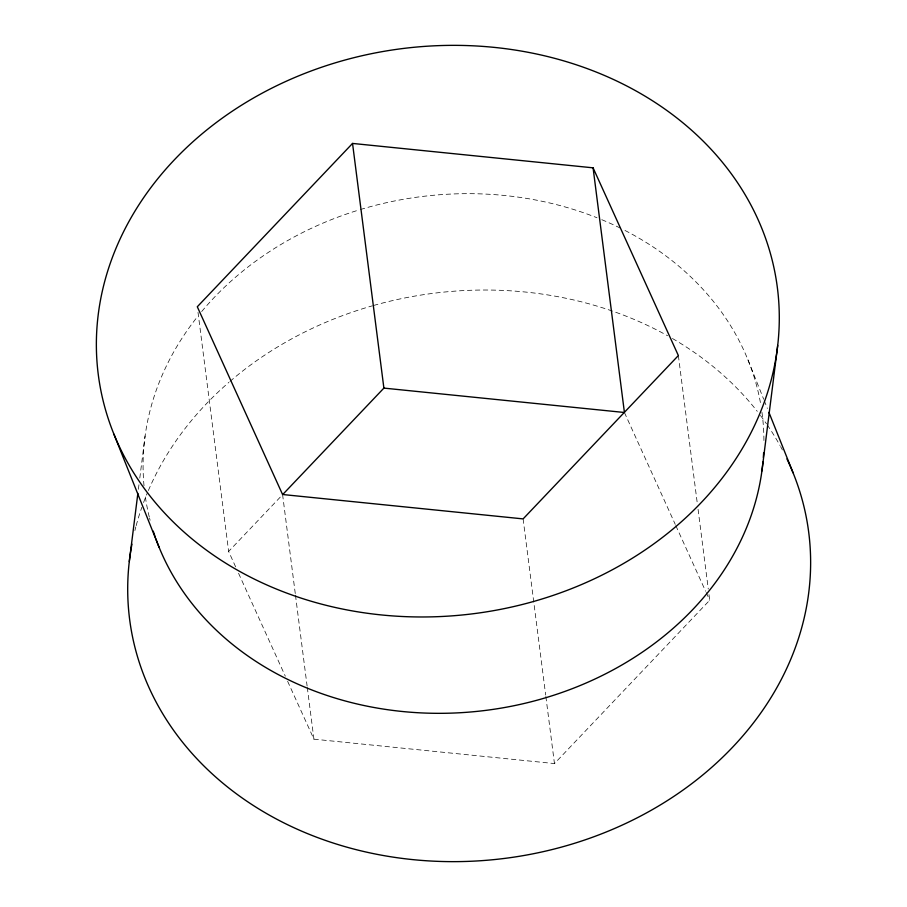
<?xml version="1.0" encoding="UTF-8"?>
<svg xmlns="http://www.w3.org/2000/svg" width="907" height="907" viewBox="0 0 907 907"><rect width="100%" height="100%" fill="white"/><g stroke="black" fill="none" stroke-linecap="round" stroke-linejoin="round"><path stroke-width="0.68" stroke-dasharray="4.54 3.4" d="M138.386 489.281L139.1 483.646M139.791 478.08L145.086 435.995M235.639 566.864L228.632 551.445L281.034 496.31M287.632 681.304L313.924 739.171L554.46 763.569L709.705 600.23L708.991 594.641M624.424 412.492L675.25 524.371M675.828 525.652L705.623 591.228M706.202 592.52L709.705 600.23M238.564 573.303L285.297 676.168M747.946 359.807L763.683 399.216M764.204 400.52L767.356 408.411M678.368 355.555L697.347 503.759M698.073 509.349L708.276 589.04M523.112 518.895L545.685 695.057M545.855 696.463L554.46 763.569M282.576 494.508L295.297 593.768M295.467 595.162L307.11 686.043M307.292 687.438L313.924 739.171M198.009 312.359L228.632 551.445M761.948 412.243A311.203 258.903 -7.3 0 1 763.909 443.806M150.109 520.255A311.203 258.903 -7.3 0 1 149.542 518.056M149.27 516.967A311.203 258.903 -7.3 0 1 145.052 494.757M144.02 485.778A311.203 258.903 -7.3 0 1 197.771 316.339M201.671 311.555A311.203 258.903 -7.3 0 1 359.036 209.948M360.328 209.551A311.203 258.903 -7.3 0 1 596.999 217.748M601.783 219.687A311.203 258.903 -7.3 0 1 620.445 228.167M624.991 230.457A311.203 258.903 -7.3 0 1 760.542 403.309M134.894 530.561A342.324 284.798 -7.3 0 1 135.835 526.876M136.163 525.652A342.324 284.798 -7.3 0 1 141.821 507.353M143.567 502.523A342.324 284.798 -7.3 0 1 147.353 492.92M148.363 490.54A342.324 284.798 -7.3 0 1 228.915 382.323M229.97 381.405A342.324 284.798 -7.3 0 1 372.38 305.818M373.525 305.489A342.324 284.798 -7.3 0 1 667.62 335.76M672.438 338.504A342.324 284.798 -7.3 0 1 757.266 411.336M760.429 415.44A342.324 284.798 -7.3 0 1 766.472 423.796M767.197 424.85A342.324 284.798 -7.3 0 1 779.975 445.473M780.587 446.584A342.324 284.798 -7.3 0 1 782.401 449.929"/><path stroke-width="1.36" d="M129.293 561.558L137.864 493.385M761.914 471.005L777.707 345.442M352.54 143.431L197.295 306.77L282.576 494.508L523.112 518.895L678.368 355.555L593.076 167.829L352.54 143.431L383.888 388.105L282.973 494.27M383.888 388.105L624.424 412.492L593.076 167.829M768.921 412.345L793.058 472.774M113.942 434.226L159.054 547.193M763.626 452.876A311.203 258.903 -7.3 0 1 763.331 457.411M762.957 461.946A311.203 258.903 -7.3 0 1 485.767 710.385A311.203 258.903 -7.3 0 1 155.811 538.679M155.426 537.613A311.203 258.903 -7.3 0 1 153.26 531.139M786.947 458.953A342.324 284.798 -7.3 0 1 506.151 858.215A342.324 284.798 -7.3 0 1 131.934 544.155M296.045 596.421A342.324 284.798 -7.3 0 0 777.741 290.716A342.324 284.798 -7.3 0 0 239.697 106.357A342.324 284.798 -7.3 0 0 296.045 596.421"/></g></svg>
